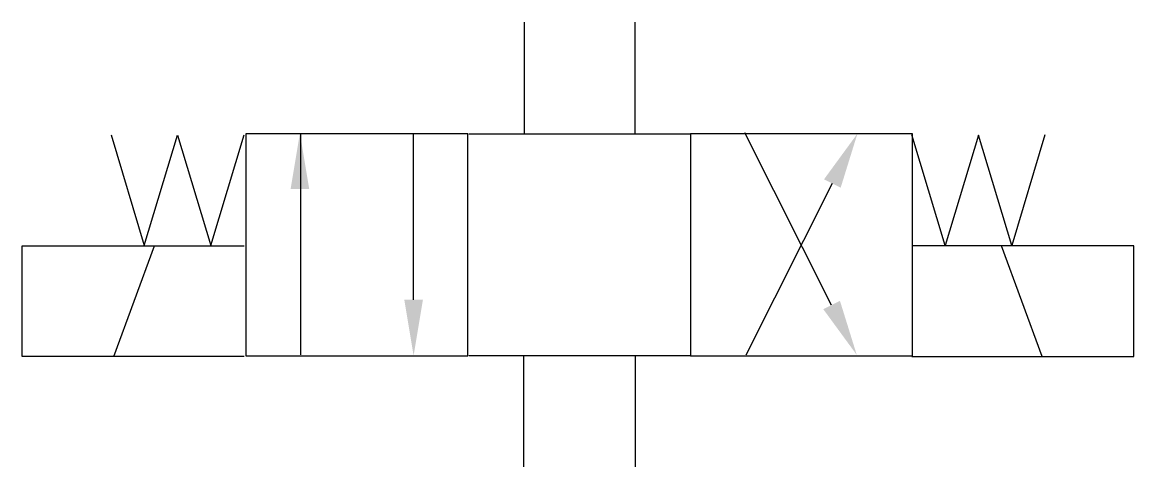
# Model space of a CAD drawing. Extents: x 95.9 to 146, y 81.1 to 101.2.
import ezdxf

# ---------------------------------------------------------------- set-up
doc = ezdxf.new("R2010")
doc.units = 0
doc.header["$MEASUREMENT"] = 0
for name, color, linetype in [('11', 1, 'CONTINUOUS'), ('12', 2, 'CONTINUOUS'), ('16', 6, 'CONTINUOUS')]:
    doc.layers.add(name, color=color, linetype=linetype)

# ---------------------------------------------------------------- blocks, each defined once
blk = doc.blocks.new('FHYA10', base_point=(659.657, 112.034))
at = {"layer": '11'}
for p, q in [((653.652, 112.018), (655.135, 107.02)), ((655.135, 107.02), (656.637, 112.002)), ((656.637, 112.002), (658.14, 107.02)), ((658.14, 107.02), (659.642, 112.018))]:
    blk.add_line(p, q, dxfattribs=at)
blk = doc.blocks.new('FHYA13', base_point=(778.418, 446.398))
at = {"layer": '11'}
for p, q in [((768.413, 451.411), (778.413, 451.411)), ((768.413, 446.411), (768.413, 451.411)), ((772.544, 446.411), (774.364, 451.411)), ((778.413, 446.411), (768.413, 446.411))]:
    blk.add_line(p, q, dxfattribs=at)
blk = doc.blocks.new('FHYJ10', base_point=(695.595, 97.595))
at = {"layer": '11'}
for p, q in [((708.157, 107.73), (708.157, 112.73)), ((713.139, 107.73), (713.139, 112.73)), ((695.607, 107.693), (695.607, 97.693)), ((705.607, 107.693), (695.607, 107.693)), ((698.081, 97.739), (698.081, 107.725)), ((703.162, 100.218), (703.162, 107.693)), ((705.607, 97.693), (705.607, 107.693)), ((705.647, 107.693), (715.647, 107.693)), ((725.643, 107.694), (715.643, 107.694)), ((715.643, 107.694), (715.643, 97.694)), ((721.993, 99.981), (718.085, 107.741)), ((725.643, 97.694), (725.643, 107.694)), ((722.024, 105.457), (718.134, 97.714)), ((695.607, 97.693), (705.607, 97.693)), ((705.647, 97.698), (715.647, 97.698)), ((708.118, 97.688), (708.118, 92.688)), ((713.139, 97.688), (713.139, 92.688)), ((715.643, 97.694), (725.643, 97.694))]:
    blk.add_line(p, q, dxfattribs=at)
at = {"layer": '12'}
for points in [[(697.622, 105.205), (698.462, 105.205), (698.042, 107.725)], [(721.649, 105.646), (722.4, 105.269), (723.156, 107.709)], [(703.582, 100.218), (702.742, 100.218), (703.162, 97.698)], [(722.368, 100.17), (721.618, 99.792), (723.126, 97.73)]]:
    blk.add_solid(points, dxfattribs=at)

msp = doc.modelspace()

# ---------------------------------------------------------------- block references
at = {"layer": '16'}
for name, p in [('FHYJ10', (106.008, 86.02)), ('FHYA10', (105.962, 96.099)), ('FHYA13', (105.951, 86.065))]:
    msp.add_blockref(name, p, dxfattribs=at)
at = {"layer": '16', "xscale": -1}
for name, p in [('FHYA10', (135.999, 96.099)), ('FHYA13', (136.011, 86.065))]:
    msp.add_blockref(name, p, dxfattribs=at)

doc.saveas('drawing.dxf')
